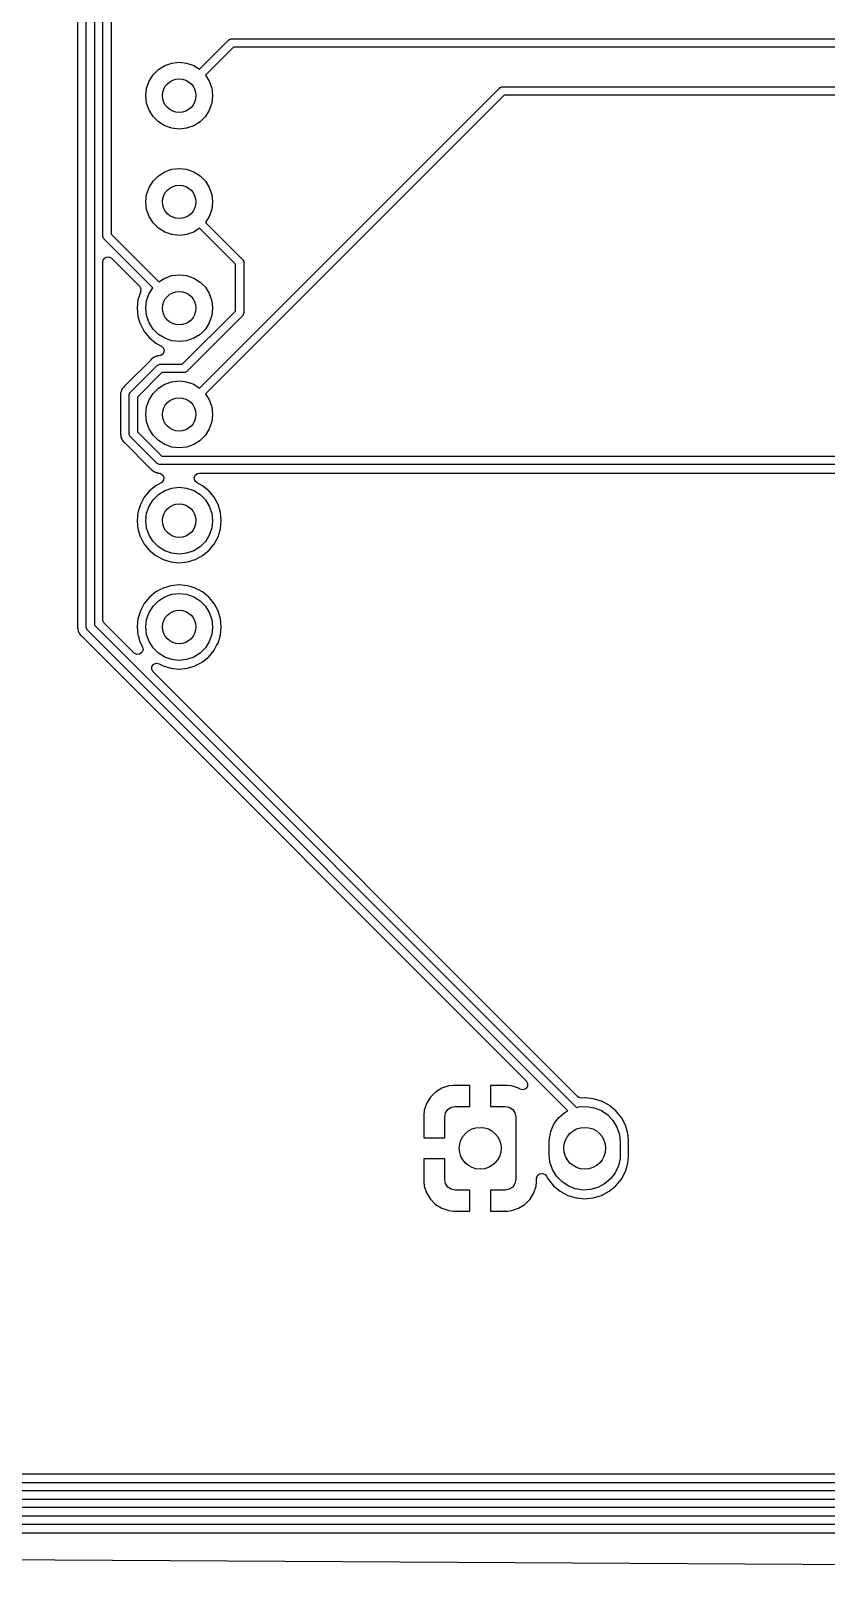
# Model space of a CAD drawing. Extents: x 148 to 304, y -194 to -124.
# Drawn here: x 204.22 to 223.25, y -193.93 to -157.11 of the extents above; entities that cross this region are included whole.
import ezdxf

# ---------------------------------------------------------------- set-up
doc = ezdxf.new("R2010")
doc.units = 0
doc.layers.add('BLACK', color=7, linetype='CONTINUOUS')

msp = doc.modelspace()

# ---------------------------------------------------------------- linework, layer by layer
at = {"layer": 'BLACK', "linetype": 'CONTINUOUS'}
for p, q in [((205.545, -171.355), (205.545, -153.16736)), ((205.3445, -153.196824), (205.3445, -171.287861)), ((205.745, -153.208782), (205.745, -171.313578)), ((205.945, -162.01), (205.945, -156.291725)), ((206.145, -156.333146), (206.145, -161.968578)), ((208.263414, -158.027523), (208.962969, -157.327969)), ((209.075102, -157.49868), (208.404836, -158.168945)), ((208.962969, -157.327969), (208.970158, -157.324306)), ((208.970158, -157.324306), (208.974901, -157.317778)), ((208.974901, -157.317778), (208.997172, -157.310541)), ((208.997172, -157.310541), (209.018037, -157.299911)), ((209.018037, -157.299911), (209.026006, -157.301173)), ((209.026006, -157.301173), (209.03368, -157.29868)), ((209.03368, -157.29868), (254.23868, -157.29868)), ((254.197258, -157.49868), (209.075102, -157.49868)), ((207.274888, -158.033215), (207.426573, -157.937905)), ((207.426573, -157.937905), (207.595663, -157.878738)), ((207.595663, -157.878738), (207.77368, -157.85868)), ((207.77368, -157.85868), (207.951697, -157.878738)), ((207.951697, -157.878738), (208.120787, -157.937905)), ((208.120787, -157.937905), (208.263414, -158.027523)), ((206.993738, -158.480663), (207.052905, -158.311573)), ((207.052905, -158.311573), (207.148215, -158.159888)), ((207.148215, -158.159888), (207.274888, -158.033215)), ((208.404836, -158.168945), (208.494455, -158.311573)), ((208.494455, -158.311573), (208.553622, -158.480663)), ((206.97368, -158.65868), (206.993738, -158.480663)), ((206.993738, -158.836697), (206.97368, -158.65868)), ((208.263414, -165.647523), (215.432969, -158.477969)), ((215.545102, -158.64868), (208.404836, -165.788945)), ((208.553622, -158.480663), (208.57368, -158.65868)), ((208.57368, -158.65868), (208.553622, -158.836697)), ((215.432969, -158.477969), (215.440158, -158.474306)), ((215.440158, -158.474306), (215.444901, -158.467778)), ((215.444901, -158.467778), (215.467172, -158.460541)), ((215.467172, -158.460541), (215.488037, -158.449911)), ((215.488037, -158.449911), (215.496006, -158.451173)), ((215.496006, -158.451173), (215.50368, -158.44868)), ((215.50368, -158.44868), (252.009191, -158.44868)), ((252.009191, -158.64868), (215.545102, -158.64868)), ((207.052905, -159.005787), (206.993738, -158.836697)), ((207.148215, -159.157472), (207.052905, -159.005787)), ((208.494455, -159.005787), (208.399145, -159.157472)), ((208.553622, -158.836697), (208.494455, -159.005787)), ((207.274888, -159.284145), (207.148215, -159.157472)), ((207.426573, -159.379455), (207.274888, -159.284145)), ((207.595663, -159.438622), (207.426573, -159.379455)), ((208.120787, -159.379455), (207.951697, -159.438622)), ((208.272472, -159.284145), (208.120787, -159.379455)), ((208.399145, -159.157472), (208.272472, -159.284145)), ((207.77368, -159.45868), (207.595663, -159.438622)), ((207.951697, -159.438622), (207.77368, -159.45868)), ((207.274888, -160.573215), (207.426573, -160.477905)), ((207.426573, -160.477905), (207.595663, -160.418738)), ((207.595663, -160.418738), (207.77368, -160.39868)), ((207.77368, -160.39868), (207.951697, -160.418738)), ((207.951697, -160.418738), (208.120787, -160.477905)), ((208.120787, -160.477905), (208.272472, -160.573215)), ((206.993738, -161.020663), (207.052905, -160.851573)), ((207.052905, -160.851573), (207.148215, -160.699888)), ((207.148215, -160.699888), (207.274888, -160.573215)), ((208.272472, -160.573215), (208.399145, -160.699888)), ((208.399145, -160.699888), (208.494455, -160.851573)), ((208.494455, -160.851573), (208.553622, -161.020663)), ((206.97368, -161.19868), (206.993738, -161.020663)), ((206.993738, -161.376697), (206.97368, -161.19868)), ((208.553622, -161.020663), (208.57368, -161.19868)), ((208.57368, -161.19868), (208.553622, -161.376697)), ((207.052905, -161.545787), (206.993738, -161.376697)), ((207.148215, -161.697472), (207.052905, -161.545787)), ((208.494455, -161.545787), (208.404836, -161.688414)), ((208.553622, -161.376697), (208.494455, -161.545787)), ((205.947493, -162.017673), (205.945, -162.01)), ((206.145, -161.968578), (207.283945, -163.107523)), ((207.274888, -161.824145), (207.148215, -161.697472)), ((207.426573, -161.919455), (207.274888, -161.824145)), ((207.595663, -161.978622), (207.426573, -161.919455)), ((207.77368, -161.99868), (207.595663, -161.978622)), ((207.951697, -161.978622), (207.77368, -161.99868)), ((208.120787, -161.919455), (207.951697, -161.978622)), ((208.263414, -161.829836), (208.120787, -161.919455)), ((209.12, -162.686421), (208.263414, -161.829836)), ((208.404836, -161.688414), (209.29071, -162.574289)), ((205.946231, -162.025643), (205.947493, -162.017673)), ((205.956861, -162.046507), (205.946231, -162.025643)), ((205.964098, -162.068779), (205.956861, -162.046507)), ((205.970626, -162.073521), (205.964098, -162.068779)), ((205.974289, -162.080711), (205.970626, -162.073521)), ((207.142523, -163.248945), (205.974289, -162.080711)), ((205.9455, -162.634833), (205.965185, -162.567794)), ((205.9455, -171.179167), (205.9455, -162.634833)), ((205.965185, -162.567794), (206.017989, -162.522039)), ((206.017989, -162.522039), (206.087147, -162.512095)), ((206.087147, -162.512095), (206.150703, -162.54112)), ((206.150703, -162.54112), (206.157181, -162.547152)), ((206.157181, -162.547152), (206.821328, -163.211299)), ((209.12, -163.806573), (209.12, -162.686421)), ((209.29071, -162.574289), (209.294372, -162.581477)), ((209.294372, -162.581477), (209.300902, -162.586221)), ((209.300902, -162.586221), (209.308138, -162.608493)), ((209.308138, -162.608493), (209.318769, -162.629356)), ((209.318769, -162.629356), (209.317506, -162.637326)), ((209.317506, -162.637326), (209.32, -162.645)), ((209.32, -162.645), (209.32, -163.847995)), ((207.283945, -163.107523), (207.426573, -163.017905)), ((207.426573, -163.017905), (207.595663, -162.958738)), ((207.595663, -162.958738), (207.77368, -162.93868)), ((207.77368, -162.93868), (207.951697, -162.958738)), ((207.951697, -162.958738), (208.120787, -163.017905)), ((208.120787, -163.017905), (208.272472, -163.113215)), ((208.272472, -163.113215), (208.399145, -163.239888)), ((206.83006, -163.402761), (206.787655, -163.54255)), ((206.821328, -163.211299), (206.854813, -163.272622)), ((206.844866, -163.353953), (206.83006, -163.402761)), ((206.844868, -163.353947), (206.844866, -163.353952)), ((206.844866, -163.353952), (206.844866, -163.353953)), ((206.847197, -163.348326), (206.844868, -163.353947)), ((206.849829, -163.342314), (206.847129, -163.348298)), ((206.847129, -163.348298), (206.847197, -163.348326)), ((206.854813, -163.272622), (206.849829, -163.342314)), ((206.993738, -163.560663), (207.052905, -163.391573)), ((207.052905, -163.391573), (207.142523, -163.248945)), ((208.399145, -163.239888), (208.494455, -163.391573)), ((208.494455, -163.391573), (208.553622, -163.560663)), ((206.787655, -163.54255), (206.768339, -163.73868)), ((206.768339, -163.73868), (206.787655, -163.934809)), ((206.97368, -163.73868), (206.993738, -163.560663)), ((206.993738, -163.916697), (206.97368, -163.73868)), ((207.847893, -165.07868), (209.12, -163.806573)), ((208.553622, -163.560663), (208.57368, -163.73868)), ((208.57368, -163.73868), (208.553622, -163.916697)), ((209.32, -163.847995), (209.317507, -163.855666)), ((206.787655, -163.934809), (206.787656, -163.934812)), ((206.787656, -163.934812), (206.835324, -164.091953)), ((206.835324, -164.091953), (206.844868, -164.123413)), ((206.844868, -164.123413), (206.937766, -164.297212)), ((207.052905, -164.085787), (206.993738, -163.916697)), ((207.148215, -164.237472), (207.052905, -164.085787)), ((209.290711, -163.918706), (207.960026, -165.249391)), ((208.494455, -164.085787), (208.399145, -164.237472)), ((208.553622, -163.916697), (208.494455, -164.085787)), ((209.294374, -163.911516), (209.290711, -163.918706)), ((209.300902, -163.906774), (209.294374, -163.911516)), ((209.308137, -163.884505), (209.300902, -163.906774)), ((209.31877, -163.863638), (209.308137, -163.884505)), ((209.317507, -163.855666), (209.31877, -163.863638)), ((206.937766, -164.297212), (206.93777, -164.297219)), ((206.93777, -164.297219), (207.062796, -164.449563)), ((207.062796, -164.449563), (207.21514, -164.574589)), ((207.274888, -164.364145), (207.148215, -164.237472)), ((207.21514, -164.574589), (207.215147, -164.574593)), ((207.215147, -164.574593), (207.346535, -164.644822)), ((207.426573, -164.459455), (207.274888, -164.364145)), ((207.595663, -164.518622), (207.426573, -164.459455)), ((207.77368, -164.53868), (207.595663, -164.518622)), ((207.951697, -164.518622), (207.77368, -164.53868)), ((208.120787, -164.459455), (207.951697, -164.518622)), ((208.272472, -164.364145), (208.120787, -164.459455)), ((208.399145, -164.237472), (208.272472, -164.364145)), ((207.112093, -164.95276), (207.095994, -164.974078)), ((207.117987, -164.949111), (207.112093, -164.95276)), ((207.140381, -164.931373), (207.117987, -164.949111)), ((207.145282, -164.926472), (207.140381, -164.931373)), ((207.169719, -164.915681), (207.145282, -164.926472)), ((207.184899, -164.90768), (207.169719, -164.915681)), ((207.207611, -164.893619), (207.184899, -164.90768)), ((207.207617, -164.893616), (207.207611, -164.893619)), ((207.214424, -164.892344), (207.207617, -164.893616)), ((207.24171, -164.883895), (207.214424, -164.892344)), ((207.248051, -164.881095), (207.24171, -164.883895)), ((207.248052, -164.881095), (207.248051, -164.881095)), ((207.274741, -164.879861), (207.248052, -164.881095)), ((207.285377, -164.878627), (207.274741, -164.879861)), ((207.290199, -164.87818), (207.285377, -164.878627)), ((207.290201, -164.87818), (207.290199, -164.87818)), ((207.290202, -164.87818), (207.290201, -164.87818)), ((207.295913, -164.877651), (207.290202, -164.87818)), ((207.332451, -164.86997), (207.295829, -164.876746)), ((207.295829, -164.876746), (207.295913, -164.877651)), ((207.388008, -164.827602), (207.332451, -164.86997)), ((207.346535, -164.644822), (207.39638, -164.693784)), ((207.41184, -164.761922), (207.388008, -164.827602)), ((207.39638, -164.693784), (207.41184, -164.761922)), ((207.084724, -164.987028), (206.508666, -165.563086)), ((206.602969, -165.752334), (207.247335, -165.107969)), ((207.359466, -165.27868), (206.77368, -165.864466)), ((207.095994, -164.974078), (207.084724, -164.987028)), ((207.247335, -165.107969), (207.254522, -165.104306)), ((207.254522, -165.104306), (207.259266, -165.097778)), ((207.259266, -165.097778), (207.281535, -165.090542)), ((207.281535, -165.090542), (207.302402, -165.07991)), ((207.302402, -165.07991), (207.310373, -165.081172)), ((207.310373, -165.081172), (207.318045, -165.07868)), ((207.318045, -165.07868), (207.847893, -165.07868)), ((207.889315, -165.27868), (207.359466, -165.27868)), ((207.896988, -165.276186), (207.889315, -165.27868)), ((207.904958, -165.277449), (207.896988, -165.276186)), ((207.925822, -165.266818), (207.904958, -165.277449)), ((207.948094, -165.259582), (207.925822, -165.266818)), ((207.952836, -165.253053), (207.948094, -165.259582)), ((207.960026, -165.249391), (207.952836, -165.253053)), ((206.411258, -165.668578), (206.397939, -165.693847)), ((206.413763, -165.662112), (206.411258, -165.668578)), ((206.431765, -165.642364), (206.413763, -165.662111)), ((206.413763, -165.662111), (206.413763, -165.662112)), ((206.438426, -165.633956), (206.431765, -165.642364)), ((206.441507, -165.630245), (206.438426, -165.633956)), ((206.454254, -165.617498), (206.441507, -165.630245)), ((206.458202, -165.613363), (206.454254, -165.617498)), ((206.489447, -165.579089), (206.458202, -165.613363)), ((206.495715, -165.574357), (206.489447, -165.579089)), ((206.508666, -165.563086), (206.495715, -165.574357)), ((207.148215, -165.779888), (207.274888, -165.653215)), ((207.274888, -165.653215), (207.426573, -165.557905)), ((207.426573, -165.557905), (207.595663, -165.498738)), ((207.595663, -165.498738), (207.77368, -165.47868)), ((207.77368, -165.47868), (207.951697, -165.498738)), ((207.951697, -165.498738), (208.120787, -165.557905)), ((208.120787, -165.557905), (208.263414, -165.647523)), ((206.369886, -165.802186), (206.368301, -165.808922)), ((206.368301, -165.808922), (206.368301, -165.808927)), ((206.368301, -165.808927), (206.371991, -165.835378)), ((206.37318, -165.773796), (206.369886, -165.802186)), ((206.371991, -165.835378), (206.37318, -165.852509)), ((206.382831, -165.741958), (206.37318, -165.766871)), ((206.37318, -165.766871), (206.37318, -165.773796)), ((206.37318, -165.852509), (206.37318, -166.667176)), ((206.387908, -165.725562), (206.382831, -165.741958)), ((206.394023, -165.699565), (206.387908, -165.725562)), ((206.394025, -165.69956), (206.394023, -165.699565)), ((206.397939, -165.693847), (206.394025, -165.69956)), ((206.57368, -165.823045), (206.576173, -165.815371)), ((206.57368, -166.734315), (206.57368, -165.823045)), ((206.574911, -165.807402), (206.585541, -165.786537)), ((206.576173, -165.815371), (206.574911, -165.807402)), ((206.585541, -165.786537), (206.592778, -165.764266)), ((206.592778, -165.764266), (206.599306, -165.759523)), ((206.599306, -165.759523), (206.602969, -165.752334)), ((206.77368, -165.864466), (206.77368, -166.692893)), ((206.993738, -166.100663), (207.052905, -165.931573)), ((207.052905, -165.931573), (207.148215, -165.779888)), ((208.404836, -165.788945), (208.494455, -165.931573)), ((208.494455, -165.931573), (208.553622, -166.100663)), ((206.97368, -166.27868), (206.993738, -166.100663)), ((206.993738, -166.456697), (206.97368, -166.27868)), ((208.553622, -166.100663), (208.57368, -166.27868)), ((208.57368, -166.27868), (208.553622, -166.456697)), ((206.371992, -166.684303), (206.370907, -166.69208)), ((206.370907, -166.69208), (206.373048, -166.738394)), ((206.37318, -166.667176), (206.371992, -166.684303)), ((206.373048, -166.738394), (206.37318, -166.744119)), ((206.37318, -166.744119), (206.37318, -166.762157)), ((206.37318, -166.762157), (206.373627, -166.766986)), ((206.373627, -166.766986), (206.374861, -166.77762)), ((206.374861, -166.77762), (206.376095, -166.804307)), ((206.576173, -166.741988), (206.57368, -166.734315)), ((206.574911, -166.749958), (206.576173, -166.741988)), ((206.585541, -166.770822), (206.574911, -166.749958)), ((206.592778, -166.793094), (206.585541, -166.770822)), ((206.599306, -166.797836), (206.592778, -166.793094)), ((206.602969, -166.805026), (206.599306, -166.797836)), ((206.77368, -166.692893), (207.359466, -167.27868)), ((207.052905, -166.625787), (206.993738, -166.456697)), ((207.148215, -166.777472), (207.052905, -166.625787)), ((207.274888, -166.904145), (207.148215, -166.777472)), ((208.399145, -166.777472), (208.272472, -166.904145)), ((208.494455, -166.625787), (208.399145, -166.777472)), ((208.553622, -166.456697), (208.494455, -166.625787)), ((206.376095, -166.804307), (206.376096, -166.804312)), ((206.376096, -166.804312), (206.378894, -166.810649)), ((206.378894, -166.810649), (206.387344, -166.837935)), ((206.387344, -166.837935), (206.388617, -166.844744)), ((206.388617, -166.844744), (206.388617, -166.844745)), ((206.388617, -166.844745), (206.388619, -166.844748)), ((206.388619, -166.844748), (206.402681, -166.867461)), ((206.402681, -166.867461), (206.410677, -166.88263)), ((206.410677, -166.88263), (206.421474, -166.90708)), ((206.421474, -166.90708), (206.421475, -166.907081)), ((206.421475, -166.907081), (206.421476, -166.907083)), ((206.421476, -166.907083), (206.426369, -166.911976)), ((206.426369, -166.911976), (206.444115, -166.93438)), ((206.444115, -166.93438), (206.447757, -166.940263)), ((206.447757, -166.940263), (206.447759, -166.940265)), ((206.447759, -166.940265), (206.44776, -166.940266)), ((206.44776, -166.940266), (206.447761, -166.940267)), ((206.447761, -166.940267), (206.461242, -166.950447)), ((206.461242, -166.950447), (206.469076, -166.956363)), ((206.469076, -166.956363), (206.48203, -166.967636)), ((206.48203, -166.967636), (207.058084, -167.54369)), ((207.247335, -167.449391), (206.602969, -166.805026)), ((207.426573, -166.999455), (207.274888, -166.904145)), ((207.595663, -167.058622), (207.426573, -166.999455)), ((207.77368, -167.07868), (207.595663, -167.058622)), ((207.951697, -167.058622), (207.77368, -167.07868)), ((208.120787, -166.999455), (207.951697, -167.058622)), ((208.272472, -166.904145), (208.120787, -166.999455)), ((207.254522, -167.453053), (207.247335, -167.449391)), ((207.259266, -167.459582), (207.254522, -167.453053)), ((207.281535, -167.466817), (207.259266, -167.459582)), ((207.302402, -167.47745), (207.281535, -167.466817)), ((207.310373, -167.476187), (207.302402, -167.47745)), ((207.318045, -167.47868), (207.310373, -167.476187)), ((239.065634, -167.47868), (207.318045, -167.47868)), ((207.359466, -167.27868), (239.024212, -167.27868)), ((207.058084, -167.54369), (207.069355, -167.556642)), ((207.069355, -167.556642), (207.074084, -167.562905)), ((207.074084, -167.562905), (207.074086, -167.562907)), ((207.074086, -167.562907), (207.074087, -167.562908)), ((207.074087, -167.562908), (207.088906, -167.576417)), ((207.088906, -167.576417), (207.108362, -167.594154)), ((207.108362, -167.594154), (207.112503, -167.598109)), ((207.112503, -167.598109), (207.125248, -167.610854)), ((207.125248, -167.610854), (207.128976, -167.61395)), ((207.128976, -167.61395), (207.137369, -167.620598)), ((207.137369, -167.620598), (207.157112, -167.638596)), ((207.157112, -167.638596), (207.162913, -167.640843)), ((207.162913, -167.640843), (207.163573, -167.641099)), ((207.163573, -167.641099), (207.188854, -167.654425)), ((207.188854, -167.654425), (207.194565, -167.658337)), ((207.194565, -167.658337), (207.220562, -167.664451)), ((207.220562, -167.664451), (207.236963, -167.669531)), ((207.236963, -167.669531), (207.261869, -167.67918)), ((207.261869, -167.67918), (207.261872, -167.67918)), ((207.261872, -167.67918), (207.268797, -167.67918)), ((207.268797, -167.67918), (207.297185, -167.682473)), ((207.297185, -167.682473), (207.303926, -167.684059)), ((207.303926, -167.684059), (207.303926, -167.684058)), ((207.303926, -167.684058), (207.310581, -167.685624)), ((207.310581, -167.685624), (207.371332, -167.720136)), ((207.397626, -167.851611), (207.35482, -167.906833)), ((207.371332, -167.720136), (207.403781, -167.782013)), ((207.403781, -167.782013), (207.397626, -167.851611)), ((208.13552, -167.795438), (208.159352, -167.729758)), ((208.15098, -167.863576), (208.13552, -167.795438)), ((208.200825, -167.912538), (208.15098, -167.863576)), ((208.159352, -167.729758), (208.214909, -167.68739)), ((208.214909, -167.68739), (208.259278, -167.67918)), ((208.259278, -167.67918), (238.998496, -167.67918)), ((206.937766, -168.260147), (206.844868, -168.433946)), ((206.93777, -168.26014), (206.937766, -168.260147)), ((207.062796, -168.107796), (206.93777, -168.26014)), ((207.21514, -167.98277), (207.062796, -168.107796)), ((207.148215, -168.319888), (207.274888, -168.193215)), ((207.215147, -167.982766), (207.21514, -167.98277)), ((207.340642, -167.915688), (207.215147, -167.982766)), ((207.274888, -168.193215), (207.426573, -168.097905)), ((207.35482, -167.906833), (207.340642, -167.915688)), ((207.426573, -168.097905), (207.595663, -168.038738)), ((207.595663, -168.038738), (207.77368, -168.01868)), ((207.77368, -168.01868), (207.951697, -168.038738)), ((207.951697, -168.038738), (208.120787, -168.097905)), ((208.120787, -168.097905), (208.272472, -168.193215)), ((208.332212, -167.982766), (208.200825, -167.912538)), ((208.272472, -168.193215), (208.399145, -168.319888)), ((208.332219, -167.98277), (208.332212, -167.982766)), ((208.484563, -168.107796), (208.332219, -167.98277)), ((208.609589, -168.26014), (208.484563, -168.107796)), ((208.609593, -168.260147), (208.609589, -168.26014)), ((208.702491, -168.433946), (208.609593, -168.260147)), ((206.787655, -168.62255), (206.768339, -168.81868)), ((206.844868, -168.433946), (206.787655, -168.62255)), ((206.993738, -168.640663), (207.052905, -168.471573)), ((207.052905, -168.471573), (207.148215, -168.319888)), ((208.399145, -168.319888), (208.494455, -168.471573)), ((208.494455, -168.471573), (208.553622, -168.640663)), ((208.702491, -168.433949), (208.702491, -168.433946)), ((208.702494, -168.433953), (208.702491, -168.433949)), ((208.759704, -168.622548), (208.702494, -168.433953)), ((208.779021, -168.81868), (208.759704, -168.622548)), ((206.768339, -168.81868), (206.787655, -169.014809)), ((206.97368, -168.81868), (206.993738, -168.640663)), ((206.993738, -168.996697), (206.97368, -168.81868)), ((207.052905, -169.165787), (206.993738, -168.996697)), ((208.553622, -168.996697), (208.494455, -169.165787)), ((208.553622, -168.640663), (208.57368, -168.81868)), ((208.57368, -168.81868), (208.553622, -168.996697)), ((208.759704, -169.014812), (208.779021, -168.81868)), ((206.787655, -169.014809), (206.787656, -169.014812)), ((206.787656, -169.014812), (206.843168, -169.197811)), ((206.843168, -169.197811), (206.844868, -169.203413)), ((206.844868, -169.203413), (206.937766, -169.377212)), ((207.148215, -169.317472), (207.052905, -169.165787)), ((207.274888, -169.444145), (207.148215, -169.317472)), ((208.399145, -169.317472), (208.272472, -169.444145)), ((208.494455, -169.165787), (208.399145, -169.317472)), ((208.60959, -169.377218), (208.665293, -169.273006)), ((208.665293, -169.273006), (208.702491, -169.203413)), ((208.702491, -169.203412), (208.702494, -169.203407)), ((208.702491, -169.203413), (208.702491, -169.203412)), ((208.702494, -169.203407), (208.759704, -169.014812)), ((206.937766, -169.377212), (206.93777, -169.377219)), ((206.93777, -169.377219), (207.062796, -169.529563)), ((207.062796, -169.529563), (207.21514, -169.654589)), ((207.21514, -169.654589), (207.215147, -169.654593)), ((207.215147, -169.654593), (207.388946, -169.747491)), ((207.426573, -169.539455), (207.274888, -169.444145)), ((207.595663, -169.598622), (207.426573, -169.539455)), ((207.77368, -169.61868), (207.595663, -169.598622)), ((207.951697, -169.598622), (207.77368, -169.61868)), ((208.120787, -169.539455), (207.951697, -169.598622)), ((208.272472, -169.444145), (208.120787, -169.539455)), ((208.164982, -169.74398), (208.277364, -169.68391)), ((208.277364, -169.68391), (208.332218, -169.65459)), ((208.332218, -169.65459), (208.484563, -169.529563)), ((208.484563, -169.529563), (208.60959, -169.377218)), ((207.388946, -169.747491), (207.388949, -169.747491)), ((207.388949, -169.747491), (207.388953, -169.747494)), ((207.388953, -169.747494), (207.577548, -169.804704)), ((207.577548, -169.804704), (207.77368, -169.824021)), ((207.77368, -169.824021), (207.969812, -169.804704)), ((207.969812, -169.804704), (208.158407, -169.747494)), ((208.158407, -169.747494), (208.164982, -169.74398)), ((207.388946, -170.429868), (207.215147, -170.522766)), ((207.57755, -170.372655), (207.388946, -170.429868)), ((207.77368, -170.353339), (207.57755, -170.372655)), ((207.969809, -170.372655), (207.77368, -170.353339)), ((208.032677, -170.391726), (207.969809, -170.372655)), ((208.158407, -170.429866), (208.032677, -170.391726)), ((208.158413, -170.429868), (208.158407, -170.429866)), ((208.332212, -170.522766), (208.158413, -170.429868)), ((206.937766, -170.800147), (206.844868, -170.973946)), ((206.93777, -170.80014), (206.937766, -170.800147)), ((207.062796, -170.647796), (206.93777, -170.80014)), ((207.21514, -170.52277), (207.062796, -170.647796)), ((207.148215, -170.859888), (207.274888, -170.733215)), ((207.215147, -170.522766), (207.21514, -170.52277)), ((207.274888, -170.733215), (207.426573, -170.637905)), ((207.426573, -170.637905), (207.595663, -170.578738)), ((207.595663, -170.578738), (207.77368, -170.55868)), ((207.77368, -170.55868), (207.951697, -170.578738)), ((207.951697, -170.578738), (208.120787, -170.637905)), ((208.120787, -170.637905), (208.272472, -170.733215)), ((208.272472, -170.733215), (208.399145, -170.859888)), ((208.332219, -170.52277), (208.332212, -170.522766)), ((208.484563, -170.647796), (208.332219, -170.52277)), ((208.609589, -170.80014), (208.484563, -170.647796)), ((208.609593, -170.800147), (208.609589, -170.80014)), ((208.702491, -170.973946), (208.609593, -170.800147)), ((205.948334, -171.205525), (205.9455, -171.179167)), ((205.981819, -171.266848), (205.948334, -171.205525)), ((206.787655, -171.16255), (206.768339, -171.35868)), ((206.844868, -170.973946), (206.787655, -171.16255)), ((206.97368, -171.35868), (206.993738, -171.180663)), ((206.993738, -171.180663), (207.052905, -171.011573)), ((207.052905, -171.011573), (207.148215, -170.859888)), ((208.399145, -170.859888), (208.494455, -171.011573)), ((208.494455, -171.011573), (208.553622, -171.180663)), ((208.553622, -171.180663), (208.57368, -171.35868)), ((208.702491, -170.973949), (208.702491, -170.973946)), ((208.702494, -170.973953), (208.702491, -170.973949)), ((208.759704, -171.162548), (208.702494, -170.973953)), ((208.779021, -171.35868), (208.759704, -171.162548)), ((205.343312, -171.304988), (205.342227, -171.312765)), ((205.342227, -171.312765), (205.344368, -171.359079)), ((205.3445, -171.287861), (205.343312, -171.304988)), ((205.344368, -171.359079), (205.3445, -171.364804)), ((205.3445, -171.364804), (205.3445, -171.382842)), ((205.3445, -171.382842), (205.344947, -171.387671)), ((205.344947, -171.387671), (205.346181, -171.398305)), ((205.346181, -171.398305), (205.347415, -171.424992)), ((205.347415, -171.424992), (205.347416, -171.424997)), ((205.347416, -171.424997), (205.350214, -171.431334)), ((205.350214, -171.431334), (205.358664, -171.45862)), ((205.358664, -171.45862), (205.359937, -171.465429)), ((205.359937, -171.465429), (205.359937, -171.46543)), ((205.359937, -171.46543), (205.359939, -171.465433)), ((205.359939, -171.465433), (205.374001, -171.488146)), ((205.374001, -171.488146), (205.381997, -171.503315)), ((205.381997, -171.503315), (205.392794, -171.527765)), ((205.392794, -171.527765), (205.392795, -171.527766)), ((205.392795, -171.527766), (205.392796, -171.527768)), ((205.392796, -171.527768), (205.397689, -171.532661)), ((205.397689, -171.532661), (205.415435, -171.555065)), ((205.415435, -171.555065), (205.419077, -171.560948)), ((205.419077, -171.560948), (205.419079, -171.56095)), ((205.419079, -171.56095), (205.41908, -171.560951)), ((205.41908, -171.560951), (205.419081, -171.560952)), ((205.419081, -171.560952), (205.426934, -171.566882)), ((205.426934, -171.566882), (205.440396, -171.577048)), ((205.440396, -171.577048), (205.45335, -171.588321)), ((205.547493, -171.362673), (205.545, -171.355)), ((205.546231, -171.370643), (205.547493, -171.362673)), ((205.556861, -171.391507), (205.546231, -171.370643)), ((205.564098, -171.413779), (205.556861, -171.391507)), ((205.570626, -171.418521), (205.564098, -171.413779)), ((205.574289, -171.425711), (205.570626, -171.418521)), ((217.074486, -182.925908), (205.574289, -171.425711)), ((205.745, -171.313578), (217.278888, -182.847466)), ((206.697563, -171.982592), (205.981819, -171.266848)), ((206.768339, -171.35868), (206.787655, -171.554809)), ((206.787655, -171.554809), (206.791317, -171.566882)), ((206.791317, -171.566882), (206.835409, -171.712233)), ((206.993738, -171.536697), (206.97368, -171.35868)), ((207.052905, -171.705787), (206.993738, -171.536697)), ((208.553622, -171.536697), (208.494455, -171.705787)), ((208.57368, -171.35868), (208.553622, -171.536697)), ((208.702494, -171.743407), (208.759704, -171.554812)), ((208.759704, -171.554812), (208.779021, -171.35868)), ((205.45335, -171.588321), (216.074435, -182.209406)), ((206.835409, -171.712233), (206.844868, -171.743413)), ((206.844868, -171.743413), (206.894602, -171.836458)), ((206.908844, -171.904861), (206.883844, -171.970105)), ((206.894602, -171.836458), (206.908844, -171.904861)), ((207.148215, -171.857472), (207.052905, -171.705787)), ((207.274888, -171.984145), (207.148215, -171.857472)), ((208.399145, -171.857472), (208.272472, -171.984145)), ((208.494455, -171.705787), (208.399145, -171.857472)), ((208.484563, -172.069563), (208.60959, -171.917218)), ((208.60959, -171.917218), (208.669573, -171.804997)), ((208.669573, -171.804997), (208.702491, -171.743413)), ((208.702491, -171.743413), (208.702493, -171.743408)), ((208.702493, -171.743408), (208.702494, -171.743407)), ((206.757805, -172.015837), (206.697563, -171.982592)), ((206.827539, -172.011475), (206.757805, -172.015837)), ((206.883844, -171.970105), (206.827539, -172.011475)), ((207.116282, -172.373473), (207.121266, -172.303781)), ((207.121266, -172.303781), (207.163138, -172.247848)), ((207.163138, -172.247848), (207.228602, -172.223431)), ((207.228602, -172.223431), (207.295901, -172.237757)), ((207.426573, -172.079455), (207.274888, -171.984145)), ((207.295901, -172.237757), (207.388947, -172.287491)), ((207.388947, -172.287491), (207.388953, -172.287494)), ((207.388953, -172.287494), (207.577548, -172.344704)), ((207.595663, -172.138622), (207.426573, -172.079455)), ((207.77368, -172.15868), (207.595663, -172.138622)), ((207.951697, -172.138622), (207.77368, -172.15868)), ((208.120787, -172.079455), (207.951697, -172.138622)), ((207.969812, -172.344704), (208.158407, -172.287494)), ((208.272472, -171.984145), (208.120787, -172.079455)), ((208.158407, -172.287494), (208.164982, -172.28398)), ((208.164982, -172.28398), (208.27826, -172.223431)), ((208.27826, -172.223431), (208.332218, -172.19459)), ((208.332218, -172.19459), (208.484563, -172.069563)), ((207.149767, -172.434796), (207.116282, -172.373473)), ((217.300972, -182.586001), (207.149767, -172.434796)), ((207.577548, -172.344704), (207.77368, -172.364021)), ((207.77368, -172.364021), (207.969812, -172.344704)), ((216.074435, -182.209406), (216.10792, -182.270729)), ((213.782684, -182.601654), (213.690643, -182.750875)), ((213.906654, -182.477684), (213.782684, -182.601654)), ((214.055875, -182.385643), (213.906654, -182.477684)), ((214.05588, -182.385641), (214.055875, -182.385643)), ((214.222302, -182.330494), (214.05588, -182.385641)), ((214.325012, -182.320001), (214.222302, -182.330494)), ((214.325028, -182.32), (214.325012, -182.320001)), ((214.725, -182.32), (214.325028, -182.32)), ((214.725, -182.82), (214.725, -182.32)), ((215.624986, -182.32), (215.225, -182.32)), ((215.225, -182.32), (215.225, -182.82)), ((215.72769, -182.330493), (215.624986, -182.32)), ((215.727697, -182.330494), (215.72769, -182.330493)), ((215.894119, -182.385641), (215.727697, -182.330494)), ((215.894128, -182.385645), (215.894119, -182.385641)), ((215.921658, -182.402626), (215.894128, -182.385645)), ((215.927327, -182.405919), (215.921658, -182.402626)), ((215.9956, -182.420771), (215.927327, -182.405919)), ((216.061064, -182.396354), (215.9956, -182.420771)), ((216.102936, -182.340421), (216.061064, -182.396354)), ((216.10792, -182.270729), (216.102936, -182.340421)), ((217.332159, -182.608703), (217.300972, -182.586001)), ((217.400805, -182.621723), (217.332159, -182.608703)), ((217.474998, -182.614417), (217.400805, -182.621723)), ((217.474999, -182.614417), (217.474998, -182.614417)), ((217.475, -182.614417), (217.474999, -182.614417)), ((217.490392, -182.615933), (217.475, -182.614417)), ((217.680934, -182.634699), (217.490392, -182.615933)), ((213.635493, -182.917309), (213.625, -183.020013)), ((213.635494, -182.917302), (213.635493, -182.917309)), ((213.690641, -182.75088), (213.635494, -182.917302)), ((213.690643, -182.750875), (213.690641, -182.75088)), ((214.125, -183.07), (214.14403, -182.974329)), ((214.14403, -182.974329), (214.198223, -182.893223)), ((214.198223, -182.893223), (214.279329, -182.83903)), ((214.279329, -182.83903), (214.375, -182.82)), ((214.375, -182.82), (214.725, -182.82)), ((215.225, -182.82), (215.575, -182.82)), ((215.575, -182.82), (215.670671, -182.83903)), ((215.670671, -182.83903), (215.751777, -182.893223)), ((215.751777, -182.893223), (215.80597, -182.974329)), ((215.80597, -182.974329), (215.825, -183.07)), ((216.857904, -183.085455), (216.997991, -182.966464)), ((216.997991, -182.966464), (217.074486, -182.925908)), ((217.278888, -182.847466), (217.337485, -182.831197)), ((217.337485, -182.831197), (217.521018, -182.821247)), ((217.521018, -182.821247), (217.702399, -182.850983)), ((217.680934, -182.6347), (217.680932, -182.634699)), ((217.680932, -182.634699), (217.680934, -182.634699)), ((217.878954, -182.694768), (217.680934, -182.6347)), ((217.702399, -182.850983), (217.873147, -182.919015)), ((217.873147, -182.919015), (218.025278, -183.022162)), ((218.06145, -182.792315), (217.878954, -182.694768)), ((218.084399, -182.811149), (218.06145, -182.792315)), ((218.22141, -182.923589), (218.084399, -182.811149)), ((218.300541, -183.020012), (218.22141, -182.923589)), ((213.625, -183.020013), (213.625, -183.57)), ((214.125, -183.57), (214.125, -183.07)), ((215.825, -183.07), (215.825, -184.57)), ((216.669495, -183.398594), (216.746671, -183.231779)), ((216.746671, -183.231779), (216.857904, -183.085455)), ((218.025278, -183.022162), (218.151679, -183.155602)), ((218.151679, -183.155602), (218.246439, -183.313094)), ((218.246439, -183.313094), (218.305127, -183.487275)), ((218.352685, -183.08355), (218.300541, -183.020012)), ((218.450232, -183.266046), (218.352685, -183.08355)), ((218.5103, -183.464066), (218.450232, -183.266046)), ((213.625, -183.57), (214.125, -183.57)), ((216.625, -183.67), (216.629983, -183.578099)), ((216.625, -183.97), (216.625, -183.67)), ((216.629983, -183.578099), (216.669495, -183.398594)), ((218.305127, -183.487275), (218.325, -183.67)), ((218.325, -183.67), (218.325, -183.97)), ((218.5255, -183.618392), (218.5103, -183.464066)), ((218.5255, -184.021608), (218.5255, -183.618392)), ((213.625001, -184.07), (213.625001, -184.619986)), ((214.125, -184.07), (213.625001, -184.07)), ((214.125, -184.57), (214.125, -184.07)), ((216.644873, -184.152725), (216.625, -183.97)), ((218.320017, -184.061901), (218.280505, -184.241406)), ((218.325, -183.97), (218.320017, -184.061901)), ((218.5103, -184.175934), (218.5255, -184.021608)), ((216.344683, -184.474982), (216.397486, -184.429226)), ((216.397486, -184.429226), (216.466645, -184.419282)), ((216.466645, -184.419282), (216.530201, -184.448306)), ((216.530201, -184.448306), (216.558356, -184.483565)), ((216.703561, -184.326906), (216.644873, -184.152725)), ((216.798321, -184.484398), (216.703561, -184.326906)), ((218.203329, -184.408221), (218.092096, -184.554545)), ((218.280505, -184.241406), (218.203329, -184.408221)), ((218.352685, -184.55645), (218.450232, -184.373954)), ((218.450232, -184.373954), (218.5103, -184.175934)), ((213.625001, -184.619986), (213.635494, -184.722697)), ((213.635494, -184.722697), (213.690641, -184.889119)), ((214.14403, -184.665671), (214.125, -184.57)), ((214.198223, -184.746777), (214.14403, -184.665671)), ((214.279329, -184.80097), (214.198223, -184.746777)), ((214.375, -184.82), (214.279329, -184.80097)), ((214.725, -184.82), (214.375, -184.82)), ((214.725, -185.319998), (214.725, -184.82)), ((215.575, -184.82), (215.225, -184.82)), ((215.225, -184.82), (215.225, -185.319999)), ((215.670671, -184.80097), (215.575, -184.82)), ((215.751777, -184.746777), (215.670671, -184.80097)), ((215.80597, -184.665671), (215.751777, -184.746777)), ((215.825, -184.57), (215.80597, -184.665671)), ((216.259358, -184.889119), (216.314505, -184.722697)), ((216.314505, -184.722697), (216.314506, -184.72269)), ((216.314506, -184.72269), (216.324999, -184.619986)), ((216.324999, -184.542022), (216.344683, -184.474982)), ((216.324999, -184.619986), (216.324999, -184.542022)), ((216.558356, -184.483565), (216.597315, -184.556451)), ((216.597315, -184.556451), (216.728589, -184.71641)), ((216.728589, -184.71641), (216.779124, -184.757882)), ((216.779124, -184.757882), (216.88855, -184.847685)), ((216.924722, -184.617838), (216.798321, -184.484398)), ((217.076853, -184.720985), (216.924722, -184.617838)), ((217.247601, -184.789017), (217.076853, -184.720985)), ((217.428982, -184.818753), (217.247601, -184.789017)), ((217.612515, -184.808803), (217.428982, -184.818753)), ((217.789617, -184.75963), (217.612515, -184.808803)), ((217.952009, -184.673536), (217.789617, -184.75963)), ((218.092096, -184.554545), (217.952009, -184.673536)), ((218.06145, -184.847685), (218.22141, -184.71641)), ((218.22141, -184.71641), (218.352685, -184.55645)), ((213.690641, -184.889119), (213.690643, -184.889124)), ((213.690643, -184.889124), (213.782684, -185.038345)), ((213.782684, -185.038345), (213.906654, -185.162315)), ((213.906654, -185.162315), (214.055875, -185.254356)), ((215.894124, -185.254356), (216.043345, -185.162315)), ((216.043345, -185.162315), (216.167315, -185.038345)), ((216.167315, -185.038345), (216.259356, -184.889124)), ((216.259356, -184.889124), (216.259358, -184.889119)), ((216.88855, -184.847685), (217.071046, -184.945232)), ((217.071046, -184.945232), (217.269066, -185.0053)), ((217.269066, -185.0053), (217.269065, -185.0053)), ((217.269065, -185.0053), (217.287529, -185.007118)), ((217.287529, -185.007118), (217.475, -185.025583)), ((217.475, -185.025583), (217.680934, -185.0053)), ((217.680934, -185.0053), (217.878954, -184.945232)), ((217.878954, -184.945232), (218.06145, -184.847685)), ((214.055875, -185.254356), (214.05588, -185.254358)), ((214.05588, -185.254358), (214.222302, -185.309505)), ((214.222302, -185.309505), (214.222309, -185.309506)), ((214.222309, -185.309506), (214.325019, -185.319999)), ((214.325019, -185.319999), (214.724999, -185.319999)), ((214.724999, -185.319999), (214.725, -185.319998)), ((215.225, -185.319999), (215.624972, -185.319999)), ((215.624972, -185.319999), (215.624986, -185.319998)), ((215.624986, -185.319998), (215.727697, -185.309505)), ((215.727697, -185.309505), (215.894119, -185.254358)), ((215.894119, -185.254358), (215.894124, -185.254356)), ((189.411422, -191.81), (239.823578, -191.81)), ((239.689167, -191.6095), (189.545833, -191.6095)), ((239.865, -192.01), (189.37, -192.01)), ((240.1, -192.41), (184.505, -192.41)), ((184.546422, -192.21), (240.058578, -192.21)), ((244.11618, -192.81), (179.375, -192.81)), ((179.416422, -192.61), (244.074758, -192.61)), ((179.404464, -193.0105), (244.049042, -193.0105)), ((251.615149, -193.929498), (147.798807, -193.349517))]:
    msp.add_line(p, q, dxfattribs=at)
at = {"layer": 'BLACK'}
for centre, radius in [((207.77368, -158.65868), 0.4), ((207.77368, -161.19868), 0.4), ((207.77368, -163.73868), 0.4), ((207.77368, -166.27868), 0.4), ((207.77368, -168.81868), 0.4), ((207.77368, -171.35868), 0.4), ((214.975, -183.82), 0.5), ((217.475, -183.82), 0.5)]:
    msp.add_circle(centre, radius, dxfattribs=at)

doc.saveas('drawing.dxf')
